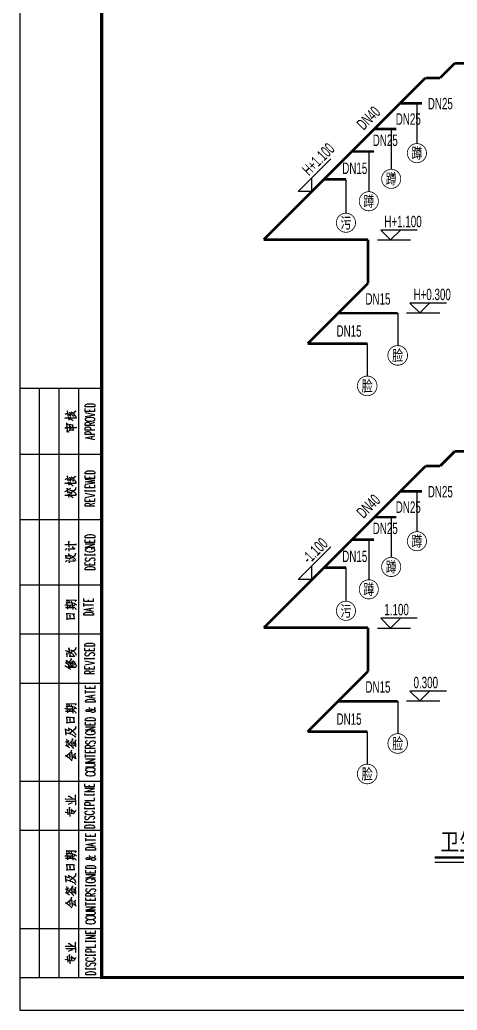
# Model space of a CAD drawing. Extents: x 6128144 to 12201635, y -1670122 to -706096.
# Drawn here: x 6236961 to 6243646, y -753340 to -738203 of the extents above; entities that cross this region are included whole.
import ezdxf
from ezdxf.enums import TextEntityAlignment as Align

# ---------------------------------------------------------------- set-up
doc = ezdxf.new("R2010")
doc.units = 0
doc.header["$LTSCALE"] = 1000
doc.header["$MEASUREMENT"] = 0
doc.layers.get('0').update_dxf_attribs({"linetype": 'CONTINUOUS'})
for name, color, linetype in [('DIM_ELEV', 3, 'CONTINUOUS'), ('DIM_SYMB', 3, 'CONTINUOUS'), ('PIPE-给水', 3, 'CONTINUOUS'), ('PUB_TEXT', 7, 'CONTINUOUS'), ('PUB_TITLE', 4, 'CONTINUOUS'), ('TEXT_污水', 7, 'CONTINUOUS'), ('TWT_DIM', 3, 'CONTINUOUS'), ('TWT_ELEV', 3, 'CONTINUOUS'), ('TWT_IDEN', 3, 'CONTINUOUS')]:
    doc.layers.add(name, color=color, linetype=linetype)
doc.layers.add('综合楼冷水', color=151, linetype='CONTINUOUS', lineweight=80)
doc.styles.add('-宋体', font='', dxfattribs={"width": 0.8})
doc.styles.add('_TWT_PIPEDN', font='yb.shx', dxfattribs={"width": 0.8, "height": 3, "bigfont": 'HZTXT.shx'})
doc.styles.add('_TWT_SANITARY', font='', dxfattribs={"width": 0.8, "height": 3.5})
doc.styles.add('TG_LINETYPE', font='SIMPLEX', dxfattribs={"width": 0.8, "height": 3, "bigfont": 'HZTXT'})
doc.styles.get('-宋体').set_extended_font_data('SimSun')
doc.styles.get('_TWT_SANITARY').set_extended_font_data('SimSun')
doc.linetypes.add('TG_J', pattern='A,2,-0.3,["J",TG_LINETYPE,S=0.1,R=0,X=-0.23,Y=-0.15],0', length=2.3)
doc.linetypes.add('TG_W', pattern='A,2,-0.3,["W",TG_LINETYPE,S=0.1,R=0,X=-0.28,Y=-0.15],0', length=2.3)

# ---------------------------------------------------------------- blocks, each defined once
blk = doc.blocks.new('A$C04D97144')
for p, q in [((6, 0), (6, 180)), ((12, 0), (12, 180)), ((18, 0), (18, 180)), ((0, 160), (25, 160)), ((0, 140), (25, 140)), ((0, 120), (25, 120)), ((0, 105), (25, 105)), ((0, 90), (25, 90)), ((0, 60), (25, 60)), ((0, 45), (25, 45)), ((0, 15), (25, 15))]:
    blk.add_line(p, q)
blk.add_lwpolyline([(0, 180), (0, 0), (25, 0), (25, 180)], close=True)
for points in [[(14.77, 171.68), (14.55, 173.26), (14.52, 173.14), (14.6, 172.92)], [(15.05, 172.71), (15.19, 172.68), (15.62, 172.35), (15.65, 172.32), (15.93, 172.07), (16.21, 171.79), (16.46, 171.47)], [(15.62, 172.92), (15.82, 172.82), (16.28, 172.49), (16.56, 172.15), (16.86, 171.79), (17.09, 171.47), (17.27, 171.22)], [(16.39, 172.38), (16.86, 172.95), (17.09, 173.06), (16.81, 172.89)], [(22.97, 174.41), (20.03, 174.41), (20.03, 174.9), (20.17, 175.1), (20.47, 175.24), (20.72, 175.32), (21.18, 175.38), (21.87, 175.38), (22.28, 175.32), (22.58, 175.24), (22.83, 175.1), (22.97, 174.9), (22.97, 174.41), (22.97, 174.41)], [(22.97, 173), (20.03, 173), (20.03, 173.91)], [(20.03, 171.46), (22.97, 172.02), (20.03, 172.59)], [(21.43, 173), (21.43, 173.56)], [(22.97, 173), (22.97, 173.91)], [(13.81, 170.94), (13.95, 171.05), (13.92, 171.02), (17.27, 171.02), (17, 170.98), (16.72, 171.02)], [(13.86, 172.15), (14.14, 172.35), (14.27, 172.38), (14.34, 172.35)], [(14.74, 172.24), (14.91, 172.21), (15.58, 171.72), (15.62, 171.68), (15.41, 172.54)], [(14.8, 171.44), (14.97, 170.34)], [(14.99, 171.05), (15.44, 170.8), (15.79, 170.59), (16.04, 170.42), (16.29, 170.2)], [(15.19, 171.05), (15.54, 171.41)], [(20.03, 170.48), (20.17, 170.34), (20.47, 170.2), (20.72, 170.14), (21.18, 170.06), (21.87, 170.06), (22.28, 170.14), (22.58, 170.2), (22.83, 170.34), (22.97, 170.48), (22.97, 170.77), (22.83, 170.91), (22.58, 171.05), (22.28, 171.11), (21.87, 171.19), (21.18, 171.19), (20.72, 171.11), (20.47, 171.05), (20.17, 170.91), (20.03, 170.77), (20.03, 170.48), (20.03, 170.48)], [(22.97, 168.74), (20.03, 168.74), (20.03, 169.37), (20.17, 169.57), (20.33, 169.65), (20.58, 169.71), (20.88, 169.71), (21.18, 169.65), (21.27, 169.57), (21.43, 169.37), (21.43, 168.74)], [(21.43, 169.23), (22.97, 169.71)], [(13.78, 167.95), (14.06, 168.13), (14.27, 168.19)], [(14.27, 166.93), (14.52, 166.93), (14.71, 166.88), (14.91, 166.82), (15.05, 166.76)], [(14.56, 166.93), (14.41, 169.49), (14.31, 169.43), (14.77, 169.08)], [(14.66, 168.06), (14.71, 168.13), (17.28, 168.09), (17.03, 168.05), (16.72, 168.09)], [(16.18, 168.75), (16.32, 168.86), (14.97, 169.04), (15.08, 169.08), (15.27, 167.31)], [(15.02, 167.18), (15.27, 167.25), (16.53, 167.36), (16.29, 167.32), (16.18, 168.75), (16.15, 168.58), (16.21, 168.27)], [(15.73, 167.59), (15.62, 168.61)], [(22.97, 167.34), (20.03, 167.34), (20.03, 167.97), (20.17, 168.17), (20.33, 168.24), (20.58, 168.31), (21.02, 168.31), (21.27, 168.24), (21.43, 168.17), (21.57, 167.97), (21.57, 167.34)], [(22.97, 165.93), (20.03, 165.93), (20.03, 166.57), (20.17, 166.77), (20.33, 166.84), (20.58, 166.92), (21.02, 166.92), (21.27, 166.84), (21.43, 166.77), (21.57, 166.57), (21.57, 165.93)], [(22.97, 164.39), (20.03, 164.95), (22.97, 165.52)], [(21.98, 164.61), (21.98, 165.3)], [(22.97, 153.91), (20.03, 153.91), (20.03, 154.4), (20.17, 154.6), (20.47, 154.74), (20.72, 154.82), (21.18, 154.88), (21.87, 154.88), (22.28, 154.82), (22.58, 154.74), (22.83, 154.6), (22.97, 154.4), (22.97, 153.91), (22.97, 153.91)], [(13.86, 152.26), (14.14, 152.46), (14.27, 152.49), (14.34, 152.46)], [(14.77, 151.79), (14.55, 153.37), (14.52, 153.26), (14.6, 153.03)], [(14.74, 152.35), (14.91, 152.32), (15.58, 151.84), (15.62, 151.79), (15.41, 152.67)], [(14.8, 151.55), (14.97, 150.45)], [(15.05, 152.82), (15.19, 152.81), (15.62, 152.46), (15.65, 152.43), (15.93, 152.18), (16.21, 151.9), (16.46, 151.58)], [(15.19, 151.16), (15.54, 151.52)], [(15.62, 153.03), (15.82, 152.95), (16.28, 152.6), (16.56, 152.26), (16.86, 151.9), (17.09, 151.58), (17.27, 151.33)], [(16.39, 152.49), (16.86, 153.06), (17.09, 153.17), (16.81, 153)], [(22.97, 152.51), (20.03, 152.51), (20.03, 153.42)], [(20.03, 150.83), (22.97, 151.18), (20.03, 151.52), (22.97, 151.88), (20.03, 152.23)], [(21.43, 152.51), (21.43, 153.06)], [(22.97, 152.51), (22.97, 153.42)], [(13.81, 151.05), (13.95, 151.16), (13.92, 151.13), (17.27, 151.13), (17, 151.1), (16.72, 151.13)], [(13.81, 148.52), (14.06, 148.69), (14.23, 148.76), (14.41, 148.76)], [(14.71, 148.1), (14.52, 149.54), (14.49, 149.43), (14.55, 149.29)], [(14.91, 149.01), (15.22, 149.35), (15.36, 149.43), (15.54, 149.54)], [(14.91, 148.47), (15.13, 148.44), (15.54, 148.16), (15.82, 147.95), (15.93, 147.84)], [(14.99, 151.16), (15.44, 150.91), (15.79, 150.7), (16.04, 150.53), (16.29, 150.31)], [(15.33, 148.98), (15.57, 149.01), (15.96, 148.83), (16.28, 148.66), (16.53, 148.47), (16.72, 148.3), (16.92, 148.13), (17.09, 147.92), (17.27, 147.67)], [(15.73, 148.21), (15.79, 148.3), (17.09, 149.29), (17.12, 149.82), (17.03, 149.32), (16.92, 149.18)], [(22.97, 149.7), (20.03, 149.7), (20.03, 150.61)], [(20.03, 148.52), (20.03, 148.98), (20.03, 148.71), (22.89, 148.71), (22.89, 148.52), (22.89, 148.98)], [(21.43, 149.7), (21.43, 150.26)], [(22.97, 149.7), (22.97, 150.61)], [(13.81, 147.36), (13.98, 147.5), (13.92, 147.45), (17.27, 147.45), (17.06, 147.39), (16.78, 147.45)], [(14.74, 147.84), (14.94, 146.76)], [(14.94, 147.45), (15.33, 147.28), (15.68, 147.08), (15.99, 146.89), (16.28, 146.65)], [(15.08, 147.47), (15.44, 147.88)], [(20.03, 146.76), (22.97, 147.33), (20.03, 147.89)], [(22.97, 145.5), (20.03, 145.5), (20.03, 146.42)], [(21.43, 145.5), (21.43, 146.07)], [(22.97, 145.5), (22.97, 146.42)], [(22.97, 144.03), (20.03, 144.03), (20.03, 144.67), (20.17, 144.88), (20.33, 144.94), (20.58, 145.02), (20.88, 145.02), (21.18, 144.94), (21.27, 144.88), (21.43, 144.67), (21.43, 144.03)], [(21.43, 144.53), (22.97, 145.02)], [(15.13, 131.49), (14.99, 133.33), (14.97, 133.22), (15.02, 132.98)], [(22.97, 134.41), (20.03, 134.41), (20.03, 134.9), (20.17, 135.1), (20.47, 135.25), (20.72, 135.31), (21.18, 135.39), (21.87, 135.39), (22.28, 135.31), (22.58, 135.25), (22.83, 135.1), (22.97, 134.9), (22.97, 134.41), (22.97, 134.41)], [(22.97, 133), (20.03, 133), (20.03, 133.91)], [(21.43, 133), (21.43, 133.56)], [(22.97, 133), (22.97, 133.91)], [(13.78, 132.37), (13.98, 132.39), (17.28, 132.39), (17.06, 132.37), (16.78, 132.39)], [(13.86, 130.75), (14.14, 130.97), (14.28, 131.08), (14.45, 131.15)], [(15.13, 130.33), (15.02, 131.11), (14.97, 131.07), (16.72, 131), (16.84, 130.89), (16.04, 131.66)], [(22.97, 131.46), (20.03, 131.46), (22.97, 132.45), (20.03, 132.45)], [(20.72, 131.19), (20.47, 131.11), (20.17, 130.97), (20.03, 130.83), (20.03, 130.55), (20.17, 130.42), (20.47, 130.28), (20.72, 130.2), (21.18, 130.14), (21.87, 130.14), (22.28, 130.2), (22.58, 130.28), (22.83, 130.42), (22.97, 130.55), (22.97, 130.83), (22.83, 130.97), (22.58, 131.11), (22.28, 131.19), (21.87, 131.19), (21.87, 130.83)], [(13.92, 128.22), (14.17, 128.26), (14.45, 128.26), (14.71, 128.19), (14.97, 128.11), (15.13, 128), (15.27, 127.89), (15.41, 127.75)], [(13.98, 127.12), (14.38, 127.45), (14.55, 127.52)], [(14.14, 128.29), (14.09, 129.06), (14, 128.99), (14.23, 128.9), (14.42, 128.9), (14.6, 128.9), (14.8, 128.9), (14.88, 128.93), (14.97, 128.99), (14.99, 129.1), (15.02, 129.24), (15.02, 129.45), (14.99, 129.56), (14.94, 129.64)], [(15.16, 126.7), (15.05, 127.45), (14.94, 127.34), (15.16, 127.31), (16.67, 127.3), (16.78, 127.16), (16.18, 127.75)], [(15.51, 128.11), (15.36, 129.21), (15.27, 129.13), (15.51, 129.02), (15.79, 128.88), (16.01, 128.74), (16.21, 128.6), (16.46, 128.37), (16.7, 128.11), (16.89, 127.86), (17.03, 127.66), (17.12, 127.49)], [(15.76, 128.08), (15.76, 128.15), (17, 129.2), (17.03, 129.73), (16.95, 129.2), (16.84, 129.06)], [(20.03, 129.02), (20.03, 129.48), (20.03, 129.21), (22.89, 129.21), (22.89, 129.02), (22.89, 129.48)], [(20.47, 128.24), (20.17, 128.1), (20.03, 127.89), (20.03, 127.61), (20.17, 127.41), (20.47, 127.27), (20.72, 127.27), (21.02, 127.33), (21.18, 127.41), (21.27, 127.55), (21.57, 127.97), (21.73, 128.1), (21.87, 128.18), (22.12, 128.24), (22.58, 128.24), (22.83, 128.1), (22.97, 127.89), (22.97, 127.61), (22.83, 127.41), (22.58, 127.27)], [(22.97, 126.01), (20.03, 126.01), (20.03, 126.92)], [(22.97, 124.61), (20.03, 124.61), (20.03, 125.1), (20.17, 125.3), (20.47, 125.44), (20.72, 125.52), (21.18, 125.58), (21.87, 125.58), (22.28, 125.52), (22.58, 125.44), (22.83, 125.3), (22.97, 125.1), (22.97, 124.61), (22.97, 124.61)], [(21.43, 126.01), (21.43, 126.56)], [(22.97, 126.01), (22.97, 126.92)], [(14.49, 114.6), (14.34, 115.45), (14.27, 115.36), (15.13, 115.36), (15.19, 115.36), (16.46, 115.39), (16.95, 115.36), (17.23, 115.33), (17.31, 115.31), (16.95, 114.89), (17.2, 115.28)], [(15.19, 114.62), (15.11, 115.11)], [(15.93, 114.57), (15.93, 114.62), (15.85, 115.07)], [(22.54, 114.92), (19.59, 114.92), (19.59, 115.83)], [(21, 114.92), (21, 115.48)], [(22.54, 114.92), (22.54, 115.83)], [(13.75, 113.87), (13.92, 113.91), (16.13, 113.83)], [(13.92, 113.06), (14.09, 113.13), (16.21, 113.13)], [(14.14, 114.51), (14.45, 114.6), (15.08, 114.6), (15.76, 114.57), (16.18, 114.51), (16.64, 114.37), (16.92, 114.2), (17.34, 113.88)], [(14.69, 112.61), (14.52, 114.29)], [(15.16, 113.16), (15.08, 113.66)], [(15.65, 113.17), (15.57, 113.63)], [(16.29, 112.53), (16.07, 114.29), (16.04, 114.2), (16.13, 114.09)], [(16.39, 113.63), (16.72, 113.94), (16.86, 113.94), (16.61, 113.83)], [(16.46, 113.17), (16.61, 113.16), (16.89, 112.92), (17.09, 112.72), (17.23, 112.53)], [(19.59, 113.44), (19.59, 114.43)], [(19.59, 113.94), (22.54, 113.94)], [(22.54, 111.9), (19.59, 112.47), (22.54, 113.03)], [(21.55, 112.12), (21.55, 112.81)], [(14.17, 109.58), (14.45, 109.64), (15.08, 109.67), (15.73, 109.69), (15.82, 109.69), (16.28, 109.69), (16.86, 109.69), (16.67, 109.69), (16.5, 110.8), (16.7, 111.02), (16.43, 111.08), (16.1, 111.08), (15.44, 111.12), (14.77, 111.13), (14.2, 111.13), (14.28, 111.16), (14.49, 109.67)], [(15.51, 109.69), (15.33, 110.8), (15.3, 110.69), (15.41, 110.42)], [(22.54, 110.72), (19.59, 110.72), (19.59, 111.21), (19.75, 111.41), (20.05, 111.56), (20.3, 111.63), (20.75, 111.7), (21.44, 111.7), (21.85, 111.63), (22.15, 111.56), (22.4, 111.41), (22.54, 111.21), (22.54, 110.72), (22.54, 110.72)], [(13.84, 99.93), (14.17, 99.88), (14.63, 99.71), (15.11, 99.49), (15.41, 99.32), (15.65, 99.21), (15.85, 99.08)], [(15.16, 99.49), (14.99, 100.76), (14.97, 100.62), (15.02, 100.39)], [(15.11, 100.2), (15.27, 100.2), (15.73, 100.07), (15.99, 99.96), (16.21, 99.85), (16.42, 99.71), (16.61, 99.54), (16.81, 99.35), (16.95, 99.11), (17.09, 98.89), (17.14, 98.72), (17.2, 98.55)], [(15.54, 99.35), (15.57, 99.43), (17.09, 100.31), (17.12, 100.84), (17.03, 100.34), (16.86, 100.2)], [(22.86, 101.27), (19.92, 101.27), (19.92, 101.75), (20.06, 101.97), (20.36, 102.11), (20.61, 102.18), (21.07, 102.24), (21.76, 102.24), (22.17, 102.18), (22.47, 102.11), (22.72, 101.97), (22.86, 101.75), (22.86, 101.27), (22.86, 101.27)], [(22.86, 99.87), (19.92, 99.87), (19.92, 100.78)], [(21.32, 99.87), (21.32, 100.43)], [(22.86, 99.87), (22.86, 100.78)], [(14.38, 96.02), (14.41, 96.14), (14.28, 96.99), (14.23, 96.93), (14.63, 96.65), (14.97, 96.4), (15.19, 96.16), (15.4, 95.91), (15.58, 95.66), (15.71, 95.49)], [(14.49, 98.06), (14.34, 99.21), (14.27, 99.08), (15.25, 98.94), (15.25, 99.08), (15.36, 98.23), (15.11, 98.19), (15.41, 98.23), (16.7, 98.2)], [(14.66, 95.91), (14.69, 96.02), (15.71, 97.13), (15.68, 97.5), (15.68, 97.13), (15.57, 96.99)], [(16.81, 98.12), (16.04, 99)], [(16.1, 96.88), (16.29, 96.79), (16.57, 96.47), (16.81, 96.19), (16.95, 95.91), (17.12, 95.63), (17.23, 95.38), (17.28, 95.17)], [(20.36, 99.3), (20.06, 99.16), (19.92, 98.96), (19.92, 98.67), (20.06, 98.47), (20.36, 98.33), (20.61, 98.33), (20.91, 98.39), (21.07, 98.47), (21.16, 98.61), (21.46, 99.02), (21.62, 99.16), (21.76, 99.24), (22.01, 99.3), (22.47, 99.3), (22.72, 99.16), (22.86, 98.96), (22.86, 98.67), (22.72, 98.47), (22.47, 98.33)], [(19.92, 97.28), (19.92, 97.75), (19.92, 97.48), (22.78, 97.48), (22.78, 97.28), (22.78, 97.75)], [(13.78, 95.27), (13.95, 95.23), (14.41, 94.98), (14.45, 94.98), (14.8, 94.75), (15.08, 94.56), (15.3, 94.35), (15.51, 94.18)], [(13.84, 96.29), (14.27, 96.08), (14.6, 95.91), (14.85, 95.72), (14.91, 95.69), (15.11, 95.55)], [(14.74, 94.86), (17.23, 94.86), (17, 94.81), (16.57, 94.86)], [(14.83, 95.3), (16.46, 95.3), (16.28, 95.27), (16.13, 95.3)], [(15.41, 96.4), (15.51, 96.36), (15.54, 96.33), (15.76, 96.05), (15.96, 95.83), (16.1, 95.63)], [(15.76, 96.62), (15.87, 96.57), (15.93, 96.54), (16.21, 96.22), (16.24, 96.16), (16.39, 96), (16.53, 95.77), (16.67, 95.55)], [(19.92, 95.53), (22.86, 96.08), (19.92, 96.65)], [(22.86, 94.26), (19.92, 94.26), (19.92, 95.17)], [(21.32, 94.26), (21.32, 94.83)], [(22.86, 94.26), (22.86, 95.17)], [(22.86, 92.8), (19.92, 92.8), (19.92, 93.43), (20.06, 93.63), (20.22, 93.71), (20.47, 93.77), (20.77, 93.77), (21.07, 93.71), (21.16, 93.63), (21.32, 93.43), (21.32, 92.8)], [(21.32, 93.29), (22.86, 93.77)], [(23.05, 88.31), (20.09, 88.31), (20.09, 89.22)], [(20.09, 86.83), (20.09, 87.82)], [(21.49, 88.31), (21.49, 88.87)], [(23.05, 88.31), (23.05, 89.22)], [(20.09, 87.33), (23.05, 87.33)], [(23.05, 85.29), (20.09, 85.86), (23.05, 86.42)], [(23.05, 84.11), (20.09, 84.11), (20.09, 84.6), (20.25, 84.8), (20.55, 84.94), (20.8, 85.02), (21.26, 85.09), (21.95, 85.09), (22.34, 85.02), (22.65, 84.94), (22.89, 84.8), (23.05, 84.6), (23.05, 84.11), (23.05, 84.11)], [(22.04, 85.51), (22.04, 86.2)], [(13.75, 82.18), (13.92, 82.23), (16.13, 82.15)], [(14.14, 82.82), (14.45, 82.9), (15.08, 82.9), (15.76, 82.89), (16.18, 82.82), (16.64, 82.68), (16.92, 82.51), (17.34, 82.19)], [(14.49, 82.9), (14.34, 83.77), (14.27, 83.67), (15.13, 83.67), (15.19, 83.67), (16.46, 83.7), (16.95, 83.67), (17.23, 83.64), (17.31, 83.62), (16.95, 83.2), (17.2, 83.59)], [(14.69, 80.92), (14.52, 82.6)], [(15.16, 81.46), (15.08, 81.97)], [(15.19, 82.93), (15.11, 83.42)], [(15.65, 81.49), (15.57, 81.94)], [(15.93, 82.89), (15.93, 82.93), (15.85, 83.39)], [(16.29, 80.84), (16.07, 82.6), (16.04, 82.51), (16.13, 82.4)], [(16.39, 81.94), (16.72, 82.26), (16.86, 82.26), (16.61, 82.15)], [(21.35, 82.43), (21.26, 82.43), (21.1, 82.35), (21.1, 82.29), (21.26, 82.21), (21.49, 82.15), (22.2, 82.01), (22.65, 81.87), (22.89, 81.72), (23.05, 81.58), (23.05, 81.3), (22.89, 81.17), (22.75, 81.1), (22.5, 81.03), (22.2, 81.03), (21.95, 81.1), (21.79, 81.17), (21.26, 81.66), (21.1, 81.72), (20.8, 81.8), (20.55, 81.8), (20.25, 81.72), (20.09, 81.58), (20.25, 81.44), (20.55, 81.38), (20.8, 81.38), (21.26, 81.44), (21.65, 81.58), (22.65, 81.94), (22.89, 82.08), (23.05, 82.21), (23.05, 82.35), (22.89, 82.43), (22.75, 82.43)], [(13.92, 81.38), (14.09, 81.44), (16.21, 81.44)], [(14.17, 77.89), (14.45, 77.95), (15.08, 77.98), (15.73, 78), (15.82, 78), (16.28, 78), (16.86, 78), (16.67, 78), (16.5, 79.12), (16.7, 79.34), (16.43, 79.4), (16.1, 79.4), (15.44, 79.43), (14.77, 79.45), (14.2, 79.45), (14.28, 79.48), (14.49, 77.98)], [(15.51, 78), (15.33, 79.12), (15.3, 79.01), (15.41, 78.74)], [(16.46, 81.49), (16.61, 81.46), (16.89, 81.24), (17.09, 81.03), (17.23, 80.84)], [(23.05, 78.5), (20.09, 78.5), (20.09, 78.99), (20.25, 79.21), (20.55, 79.35), (20.8, 79.41), (21.26, 79.49), (21.95, 79.49), (22.34, 79.41), (22.65, 79.35), (22.89, 79.21), (23.05, 78.99), (23.05, 78.5), (23.05, 78.5)], [(14.14, 74.09), (14, 76.02), (13.89, 75.88), (14.06, 75.82), (14.6, 75.63), (15.13, 75.42), (15.08, 75.38), (15.08, 75.42), (14.97, 76.24), (14.88, 76.16), (15.19, 76.02), (15.47, 75.88), (15.68, 75.77), (15.85, 75.63), (16.13, 75.42), (16.35, 75.24), (16.57, 75), (16.72, 74.8), (16.89, 74.54), (17.06, 74.26), (17.2, 74.04)], [(15.22, 74.69), (17.12, 76.16), (17.12, 76.76), (17.06, 76.23), (17.03, 76.16), (16.81, 75.94)], [(23.05, 77.11), (20.09, 77.11), (20.09, 78.02)], [(23.05, 75.57), (20.09, 75.57), (23.05, 76.56), (20.09, 76.56)], [(21.49, 77.11), (21.49, 77.67)], [(23.05, 77.11), (23.05, 78.02)], [(14.23, 74.8), (14.38, 74.8), (14.91, 74.69), (15.22, 74.61), (15.54, 74.5), (15.87, 74.36), (16.15, 74.18), (16.5, 73.98), (16.75, 73.79), (16.98, 73.55), (17.09, 73.44)], [(14.56, 71.83), (14.42, 72.85)], [(15.05, 71.43), (16.13, 72.56), (16.13, 73.02), (16.1, 72.56), (15.9, 72.33)], [(20.8, 75.28), (20.55, 75.22), (20.25, 75.08), (20.09, 74.94), (20.09, 74.65), (20.25, 74.51), (20.55, 74.37), (20.8, 74.31), (21.26, 74.23), (21.95, 74.23), (22.34, 74.31), (22.65, 74.37), (22.89, 74.51), (23.05, 74.65), (23.05, 74.94), (22.89, 75.08), (22.65, 75.22), (22.34, 75.28), (21.95, 75.28), (21.95, 74.94)], [(20.11, 73.11), (20.11, 73.59), (20.11, 73.32), (22.95, 73.32), (22.95, 73.11), (22.95, 73.59)], [(13.92, 72), (14.06, 72.03), (14.85, 71.69)], [(13.92, 70.95), (14.12, 70.92), (14.55, 70.7), (14.88, 70.49), (15.16, 70.27)], [(14.49, 70.73), (14.41, 71.54)], [(14.52, 70.92), (14.94, 71.12)], [(14.6, 72.14), (15.05, 72.39)], [(14.85, 71.48), (14.99, 71.47), (15.51, 71.01), (15.57, 70.98), (15.82, 70.74), (16.13, 70.35), (16.28, 70.16), (16.42, 69.96)], [(15.76, 71.86), (15.87, 70.95)], [(16.04, 71.37), (16.46, 71.48), (16.7, 71.43), (16.39, 71.43)], [(16.07, 72.08), (16.28, 72.08), (17.06, 71.75)], [(16.28, 70.84), (16.64, 70.98), (16.81, 70.98), (16.57, 70.95)], [(17.14, 70.46), (17, 72.63), (17, 72.49), (17.03, 72.17)], [(20.55, 72.35), (20.25, 72.2), (20.09, 72), (20.09, 71.72), (20.25, 71.51), (20.55, 71.37), (20.8, 71.37), (21.1, 71.43), (21.26, 71.51), (21.35, 71.65), (21.65, 72.06), (21.79, 72.2), (21.95, 72.28), (22.2, 72.35), (22.65, 72.35), (22.89, 72.2), (23.05, 72), (23.05, 71.72), (22.89, 71.51), (22.65, 71.37)], [(23.05, 70.04), (20.09, 70.04), (20.09, 70.66), (20.25, 70.88), (20.39, 70.95), (20.64, 71.03), (20.94, 71.03), (21.26, 70.95), (21.35, 70.88), (21.49, 70.66), (21.49, 70.04)], [(21.49, 70.52), (23.05, 71.03)], [(13.89, 67.85), (14.03, 67.84), (14.49, 67.57), (14.97, 67.24), (15.27, 66.96), (15.62, 66.61), (15.93, 66.27)], [(14.23, 67.74), (15.76, 69.05), (15.76, 69.08), (15.79, 69.5), (15.71, 69.05), (15.57, 68.87)], [(15.4, 67.27), (15.4, 67.29), (15.4, 67.35), (15.27, 68.26), (15.27, 68.13), (15.33, 67.99)], [(16.04, 66.69), (16.07, 66.82), (15.9, 68.76), (15.87, 68.65), (15.9, 68.54)], [(16.13, 67.63), (16.24, 67.6), (16.78, 67.18), (17.09, 66.93), (17.12, 66.83), (16.86, 68.4), (16.39, 67.99)], [(16.86, 68.4), (17, 68.51), (17.17, 68.59)], [(23.05, 68.7), (20.09, 68.7), (20.09, 69.61)], [(20.09, 67.24), (20.09, 68.21)], [(20.09, 67.73), (23.05, 67.73)], [(23.05, 65.76), (20.09, 65.76), (23.05, 66.75), (20.09, 66.75)], [(21.49, 68.7), (21.49, 69.27)], [(23.05, 68.7), (23.05, 69.61)], [(20.09, 64.44), (22.2, 64.44), (22.65, 64.51), (22.89, 64.65), (23.05, 64.85), (23.05, 64.99), (22.89, 65.21), (22.65, 65.35), (22.2, 65.42), (20.09, 65.42)], [(20.09, 63.39), (20.25, 63.25), (20.55, 63.11), (20.8, 63.05), (21.26, 62.97), (21.95, 62.97), (22.34, 63.05), (22.65, 63.11), (22.89, 63.25), (23.05, 63.39), (23.05, 63.67), (22.89, 63.81), (22.65, 63.94), (22.34, 64.02), (21.95, 64.08), (21.26, 64.08), (20.8, 64.02), (20.55, 63.94), (20.25, 63.81), (20.09, 63.67), (20.09, 63.39), (20.09, 63.39)], [(20.8, 62.68), (20.55, 62.62), (20.25, 62.48), (20.09, 62.34), (20.09, 62.06), (20.25, 61.91), (20.55, 61.77), (20.8, 61.71), (21.26, 61.63), (21.95, 61.63), (22.34, 61.71), (22.65, 61.77), (22.89, 61.91), (23.05, 62.06), (23.05, 62.34), (22.89, 62.48), (22.65, 62.62), (22.34, 62.68)], [(22.81, 58.27), (19.86, 58.27), (19.86, 59.18)], [(22.81, 56.73), (19.86, 56.73), (22.81, 57.72), (19.86, 57.72)], [(21.26, 58.27), (21.26, 58.83)], [(22.81, 58.27), (22.81, 59.18)], [(13.86, 54.53), (14.09, 54.59), (17.03, 54.53)], [(14.8, 55.44), (15.16, 55.38), (15.71, 55.02), (16.28, 54.56)], [(17.12, 52.63), (16.98, 55.83), (16.95, 55.69), (17, 55.38)], [(19.86, 54.07), (22.81, 54.07), (22.81, 54.91)], [(19.87, 55.68), (19.87, 56.15), (19.87, 55.88), (22.72, 55.88), (22.72, 55.68), (22.72, 56.15)], [(14.06, 53.82), (14.31, 53.87), (17.06, 53.87)], [(14.74, 49.71), (14.55, 51.5), (14.55, 51.39), (14.6, 51.18)], [(14.91, 53.02), (15.85, 53.43), (16.15, 53.48)], [(15.36, 49.2), (15.19, 52.03), (15.16, 51.89), (15.19, 51.72)], [(22.81, 52.6), (19.86, 52.6), (19.86, 53.23), (20.01, 53.45), (20.16, 53.51), (20.41, 53.59), (20.86, 53.59), (21.11, 53.51), (21.26, 53.45), (21.41, 53.23), (21.41, 52.6)], [(19.87, 51.48), (19.87, 51.95), (19.87, 51.69), (22.72, 51.69), (22.72, 51.48), (22.72, 51.95)], [(13.84, 50.54), (14.06, 50.56), (15.11, 50.34), (16.04, 50.08), (15.99, 50.02), (15.79, 51.39), (15.71, 51.36), (16.84, 50.68)], [(16.46, 50.05), (16.7, 50.4), (16.84, 50.62), (16.98, 50.87), (17.09, 51.01), (17.23, 51.11)], [(20.56, 50.85), (20.31, 50.78), (20.01, 50.65), (19.86, 50.51), (19.86, 50.23), (20.01, 50.08), (20.31, 49.94), (20.56, 49.88), (21.02, 49.8), (21.71, 49.8), (22.1, 49.88), (22.42, 49.94), (22.65, 50.08), (22.81, 50.23), (22.81, 50.51), (22.65, 50.65), (22.42, 50.78), (22.1, 50.85)], [(20.31, 49.31), (20.01, 49.17), (19.86, 48.97), (19.86, 48.69), (20.01, 48.47), (20.31, 48.34), (20.56, 48.34), (20.86, 48.4), (21.02, 48.47), (21.11, 48.61), (21.41, 49.03), (21.55, 49.17), (21.71, 49.24), (21.96, 49.31), (22.42, 49.31), (22.65, 49.17), (22.81, 48.97), (22.81, 48.69), (22.65, 48.47), (22.42, 48.34)], [(22.81, 45.67), (19.86, 45.67), (19.86, 46.16), (20.01, 46.38), (20.31, 46.52), (20.56, 46.58), (21.02, 46.66), (21.71, 46.66), (22.1, 46.58), (22.42, 46.52), (22.65, 46.38), (22.81, 46.16), (22.81, 45.67), (22.81, 45.67)], [(19.87, 47.29), (19.87, 47.74), (19.87, 47.48), (22.72, 47.48), (22.72, 47.29), (22.72, 47.74)], [(23.13, 43.08), (20.19, 43.08), (20.19, 43.99)], [(20.19, 41.62), (20.19, 42.59)], [(21.59, 43.08), (21.59, 43.64)], [(23.13, 43.08), (23.13, 43.99)], [(20.19, 42.1), (23.13, 42.1)], [(23.13, 40.08), (20.19, 40.63), (23.13, 41.19)], [(23.13, 38.88), (20.19, 38.88), (20.19, 39.37), (20.33, 39.58), (20.63, 39.72), (20.88, 39.79), (21.33, 39.86), (22.03, 39.86), (22.43, 39.79), (22.73, 39.72), (22.98, 39.58), (23.13, 39.37), (23.13, 38.88), (23.13, 38.88)], [(22.14, 40.28), (22.14, 40.97)], [(13.75, 37.17), (13.92, 37.23), (16.13, 37.14)], [(13.92, 36.39), (14.09, 36.43), (16.21, 36.43)], [(14.14, 37.83), (14.45, 37.91), (15.08, 37.91), (15.76, 37.88), (16.18, 37.83), (16.64, 37.69), (16.92, 37.52), (17.34, 37.2)], [(14.49, 37.91), (14.34, 38.76), (14.27, 38.68), (15.13, 38.68), (15.19, 38.68), (16.46, 38.71), (16.95, 38.68), (17.23, 38.65), (17.31, 38.62), (16.95, 38.19), (17.2, 38.59)], [(14.69, 35.93), (14.52, 37.6)], [(15.16, 36.46), (15.08, 36.98)], [(15.19, 37.94), (15.11, 38.43)], [(15.65, 36.5), (15.57, 36.95)], [(15.93, 37.88), (15.93, 37.94), (15.85, 38.4)], [(16.29, 35.84), (16.07, 37.6), (16.04, 37.52), (16.13, 37.41)], [(16.39, 36.95), (16.72, 37.27), (16.86, 37.27), (16.61, 37.14)], [(16.46, 36.5), (16.61, 36.46), (16.89, 36.24), (17.09, 36.04), (17.23, 35.84)], [(21.43, 37.2), (21.33, 37.2), (21.18, 37.12), (21.18, 37.06), (21.33, 36.98), (21.59, 36.92), (22.28, 36.78), (22.73, 36.64), (22.98, 36.5), (23.13, 36.35), (23.13, 36.09), (22.98, 35.95), (22.83, 35.87), (22.58, 35.8), (22.28, 35.8), (22.03, 35.87), (21.88, 35.95), (21.33, 36.43), (21.18, 36.5), (20.88, 36.57), (20.63, 36.57), (20.33, 36.5), (20.19, 36.35), (20.33, 36.21), (20.63, 36.15), (20.88, 36.15), (21.33, 36.21), (21.73, 36.35), (22.73, 36.72), (22.98, 36.86), (23.13, 36.98), (23.13, 37.12), (22.98, 37.2), (22.83, 37.2)], [(14.17, 32.9), (14.45, 32.95), (15.08, 32.98), (15.73, 33.01), (15.82, 33.01), (16.28, 33.01), (16.86, 33.01), (16.67, 33.01), (16.5, 34.11), (16.7, 34.34), (16.43, 34.39), (16.1, 34.39), (15.44, 34.42), (14.77, 34.45), (14.2, 34.45), (14.28, 34.49), (14.49, 32.98)], [(15.51, 33.01), (15.33, 34.11), (15.3, 34), (15.41, 33.75)], [(23.13, 33.28), (20.19, 33.28), (20.19, 33.78), (20.33, 33.98), (20.63, 34.12), (20.88, 34.19), (21.33, 34.27), (22.03, 34.27), (22.43, 34.19), (22.73, 34.12), (22.98, 33.98), (23.13, 33.78), (23.13, 33.28), (23.13, 33.28)], [(14.14, 29.1), (14, 31.03), (13.89, 30.89), (14.06, 30.82), (14.6, 30.62), (15.13, 30.43), (15.08, 30.37), (15.08, 30.43), (14.97, 31.25), (14.88, 31.17), (15.19, 31.03), (15.47, 30.89), (15.68, 30.76), (15.85, 30.62), (16.13, 30.43), (16.35, 30.23), (16.57, 30.01), (16.72, 29.8), (16.89, 29.55), (17.06, 29.27), (17.2, 29.03)], [(15.22, 29.69), (17.12, 31.17), (17.12, 31.77), (17.06, 31.22), (17.03, 31.17), (16.81, 30.93)], [(23.13, 31.88), (20.19, 31.88), (20.19, 32.79)], [(23.13, 30.34), (20.19, 30.34), (23.13, 31.33), (20.19, 31.33)], [(21.59, 31.88), (21.59, 32.44)], [(23.13, 31.88), (23.13, 32.79)], [(14.23, 29.8), (14.38, 29.8), (14.91, 29.69), (15.22, 29.6), (15.54, 29.49), (15.87, 29.35), (16.15, 29.18), (16.5, 28.99), (16.75, 28.78), (16.98, 28.56), (17.09, 28.45)], [(14.56, 26.83), (14.42, 27.86)], [(14.6, 27.15), (15.05, 27.4)], [(15.05, 26.43), (16.13, 27.57), (16.13, 28.01), (16.1, 27.57), (15.9, 27.34)], [(17.14, 25.47), (17, 27.62), (17, 27.48), (17.03, 27.16)], [(20.88, 30.06), (20.63, 29.99), (20.33, 29.85), (20.19, 29.71), (20.19, 29.43), (20.33, 29.29), (20.63, 29.14), (20.88, 29.08), (21.33, 29.02), (22.03, 29.02), (22.43, 29.08), (22.73, 29.14), (22.98, 29.29), (23.13, 29.43), (23.13, 29.71), (22.98, 29.85), (22.73, 29.99), (22.43, 30.06), (22.03, 30.06), (22.03, 29.71)], [(20.19, 27.89), (20.19, 28.36), (20.19, 28.09), (23.05, 28.09), (23.05, 27.89), (23.05, 28.36)], [(13.92, 26.99), (14.06, 27.02), (14.85, 26.69)], [(13.92, 25.95), (14.12, 25.92), (14.55, 25.69), (14.88, 25.5), (15.16, 25.26)], [(14.23, 22.75), (15.76, 24.05), (15.76, 24.09), (15.79, 24.51), (15.71, 24.05), (15.57, 23.88)], [(14.49, 25.72), (14.41, 26.55)], [(14.52, 25.92), (14.94, 26.13)], [(14.85, 26.49), (14.99, 26.46), (15.51, 26), (15.57, 25.99), (15.82, 25.75), (16.13, 25.36), (16.28, 25.15), (16.42, 24.97)], [(15.76, 26.85), (15.87, 25.95)], [(16.04, 26.38), (16.46, 26.49), (16.7, 26.43), (16.39, 26.43)], [(16.07, 27.09), (16.28, 27.09), (17.06, 26.74)], [(16.28, 25.84), (16.64, 25.99), (16.81, 25.99), (16.57, 25.95)], [(20.63, 27.12), (20.33, 26.98), (20.19, 26.77), (20.19, 26.49), (20.33, 26.28), (20.63, 26.14), (20.88, 26.14), (21.18, 26.21), (21.33, 26.28), (21.43, 26.43), (21.73, 26.83), (21.88, 26.98), (22.03, 27.05), (22.28, 27.12), (22.73, 27.12), (22.98, 26.98), (23.13, 26.77), (23.13, 26.49), (22.98, 26.28), (22.73, 26.14)], [(23.13, 24.81), (20.19, 24.81), (20.19, 25.44), (20.33, 25.66), (20.49, 25.72), (20.74, 25.8), (21.04, 25.8), (21.33, 25.72), (21.43, 25.66), (21.59, 25.44), (21.59, 24.81)], [(23.13, 23.49), (20.19, 23.49), (20.19, 24.38)], [(21.59, 25.3), (23.13, 25.8)], [(23.13, 23.49), (23.13, 24.38)], [(13.89, 22.86), (14.03, 22.83), (14.49, 22.58), (14.97, 22.23), (15.27, 21.95), (15.62, 21.62), (15.93, 21.27)], [(15.4, 22.26), (15.4, 22.29), (15.4, 22.36), (15.27, 23.25), (15.27, 23.14), (15.33, 23)], [(16.04, 21.7), (16.07, 21.81), (15.9, 23.77), (15.87, 23.66), (15.9, 23.54)], [(16.13, 22.64), (16.24, 22.61), (16.78, 22.18), (17.09, 21.93), (17.12, 21.84), (16.86, 23.39), (16.39, 23)], [(16.86, 23.39), (17, 23.52), (17.17, 23.6)], [(20.19, 22.01), (20.19, 22.99)], [(20.19, 22.5), (23.13, 22.5)], [(23.13, 20.54), (20.19, 20.54), (23.13, 21.52), (20.19, 21.52)], [(21.59, 23.49), (21.59, 24.04)], [(20.19, 19.22), (22.28, 19.22), (22.73, 19.28), (22.98, 19.42), (23.13, 19.62), (23.13, 19.77), (22.98, 19.99), (22.73, 20.13), (22.28, 20.19), (20.19, 20.19)], [(20.19, 18.16), (20.33, 18.02), (20.63, 17.88), (20.88, 17.82), (21.33, 17.74), (22.03, 17.74), (22.43, 17.82), (22.73, 17.88), (22.98, 18.02), (23.13, 18.16), (23.13, 18.45), (22.98, 18.59), (22.73, 18.73), (22.43, 18.79), (22.03, 18.85), (21.33, 18.85), (20.88, 18.79), (20.63, 18.73), (20.33, 18.59), (20.19, 18.45), (20.19, 18.16), (20.19, 18.16)], [(20.88, 17.46), (20.63, 17.39), (20.33, 17.25), (20.19, 17.11), (20.19, 16.83), (20.33, 16.69), (20.63, 16.54), (20.88, 16.48), (21.33, 16.42), (22.03, 16.42), (22.43, 16.48), (22.73, 16.54), (22.98, 16.69), (23.13, 16.83), (23.13, 17.11), (22.98, 17.25), (22.73, 17.39), (22.43, 17.46)], [(23.13, 13.43), (20.19, 13.43), (20.19, 14.35)], [(23.13, 11.89), (20.19, 11.89), (23.13, 12.87), (20.19, 12.87)], [(21.59, 13.43), (21.59, 14)], [(23.13, 13.43), (23.13, 14.35)], [(13.86, 9.54), (14.09, 9.59), (17.03, 9.54)], [(14.8, 10.43), (15.16, 10.39), (15.71, 10.01), (16.28, 9.55)], [(17.12, 7.64), (16.98, 10.84), (16.95, 10.7), (17, 10.39)], [(20.19, 10.84), (20.19, 11.31), (20.19, 11.05), (23.05, 11.05), (23.05, 10.84), (23.05, 11.31)], [(20.19, 9.24), (23.13, 9.24), (23.13, 10.07)], [(13.84, 5.53), (14.06, 5.56), (15.11, 5.34), (16.04, 5.08), (15.99, 5.03), (15.79, 6.38), (15.71, 6.37), (16.84, 5.67)], [(14.06, 8.82), (14.31, 8.88), (17.06, 8.88)], [(14.74, 4.72), (14.55, 6.51), (14.55, 6.38), (14.6, 6.19)], [(14.91, 8.03), (15.85, 8.42), (16.15, 8.49)], [(15.36, 4.2), (15.19, 7.04), (15.16, 6.9), (15.19, 6.73)], [(16.46, 5.06), (16.7, 5.39), (16.84, 5.63), (16.98, 5.88), (17.09, 6.02), (17.23, 6.1)], [(23.13, 7.76), (20.19, 7.76), (20.19, 8.39), (20.33, 8.61), (20.49, 8.67), (20.74, 8.75), (21.18, 8.75), (21.43, 8.67), (21.59, 8.61), (21.73, 8.39), (21.73, 7.76)], [(20.19, 6.65), (20.19, 7.12), (20.19, 6.85), (23.05, 6.85), (23.05, 6.65), (23.05, 7.12)], [(20.88, 6.02), (20.63, 5.94), (20.33, 5.8), (20.19, 5.66), (20.19, 5.39), (20.33, 5.25), (20.63, 5.11), (20.88, 5.03), (21.33, 4.97), (22.03, 4.97), (22.43, 5.03), (22.73, 5.11), (22.98, 5.25), (23.13, 5.39), (23.13, 5.66), (22.98, 5.8), (22.73, 5.94), (22.43, 6.02)], [(20.63, 4.48), (20.33, 4.34), (20.19, 4.12), (20.19, 3.85), (20.33, 3.63), (20.63, 3.49), (20.88, 3.49), (21.18, 3.57), (21.33, 3.63), (21.43, 3.77), (21.73, 4.2), (21.88, 4.34), (22.03, 4.4), (22.28, 4.48), (22.73, 4.48), (22.98, 4.34), (23.13, 4.12), (23.13, 3.85), (22.98, 3.63), (22.73, 3.49)], [(20.19, 2.45), (20.19, 2.91), (20.19, 2.64), (23.05, 2.64), (23.05, 2.45), (23.05, 2.91)], [(23.13, 0.84), (20.19, 0.84), (20.19, 1.32), (20.33, 1.54), (20.63, 1.67), (20.88, 1.75), (21.33, 1.81), (22.03, 1.81), (22.43, 1.75), (22.73, 1.67), (22.98, 1.54), (23.13, 1.32), (23.13, 0.84), (23.13, 0.84)]]:
    blk.add_lwpolyline(points)
blk = doc.blocks.new('A$C1BD43FEB')
blk.add_blockref('A$C04D97144', (0, 0))
blk = doc.blocks.new('GXED01100007000C')
blk.add_blockref('A$C1BD43FEB', (-25, 0))

msp = doc.modelspace()

# ---------------------------------------------------------------- linework, layer by layer
at = {"layer": 'DIM_ELEV'}
for p, q in [((6242627.9, -741567.3), (6242477.9, -741417.3)), ((6243035.7, -741417.3), (6242477.9, -741417.3)), ((6242627.9, -741567.3), (6242777.9, -741417.3)), ((6243073.9, -742681.6), (6242923.9, -742531.6)), ((6243481.6, -742531.6), (6242923.9, -742531.6)), ((6243073.9, -742681.6), (6243223.9, -742531.6)), ((6242627.9, -747498.7), (6242477.9, -747348.7)), ((6243035.7, -747348.7), (6242477.9, -747348.7)), ((6242627.9, -747498.7), (6242777.9, -747348.7)), ((6243073.9, -748613), (6242923.9, -748463)), ((6243481.6, -748463), (6242923.9, -748463)), ((6243073.9, -748613), (6243223.9, -748463))]:
    msp.add_line(p, q, dxfattribs=at)
at = {"layer": 'DIM_SYMB', "const_width": 35}
msp.add_lwpolyline([(6243303.2, -751007.3), (6246475.1, -751007.3)], dxfattribs=at)
at = {"layer": 'DIM_SYMB'}
msp.add_lwpolyline([(6243303.2, -751077.3), (6246475.1, -751077.3)], dxfattribs=at)
at = {"layer": 'PIPE-给水', "linetype": 'TG_J', "ltscale": 0.4, "const_width": 40}
for points in [[(6243385.9, -739091.2), (6243609.8, -738867.4)], [(6243609.8, -738867.4), (6246374.5, -738867.4)], [(6240690.7, -741562.6), (6243162, -739091.2)], [(6243162, -739091.2), (6243385.9, -739091.2)], [(6242773.3, -739480), (6243108.9, -739480)], [(6242380, -739873.2), (6242715.7, -739873.2)], [(6242038.1, -740215.2), (6242373.7, -740215.2)], [(6241610.4, -740642.9), (6241946, -740642.9)], [(6240690.7, -741562.6), (6242281.5, -741562.6)], [(6242281.5, -742232.8), (6242281.5, -741562.6)], [(6241361.8, -743152.5), (6242281.5, -742232.8)], [(6241827.8, -742686.4), (6242736.9, -742686.4)], [(6241361.8, -743152.5), (6242270.8, -743152.5)], [(6243385.9, -745022.6), (6243609.8, -744798.7)], [(6243609.8, -744798.7), (6246374.5, -744798.7)], [(6240690.7, -747494), (6243162, -745022.6)], [(6243162, -745022.6), (6243385.9, -745022.6)], [(6242773.3, -745411.4), (6243108.9, -745411.4)], [(6242380, -745804.6), (6242715.7, -745804.6)], [(6242038.1, -746146.6), (6242373.7, -746146.6)], [(6241610.4, -746574.3), (6241946, -746574.3)], [(6240690.7, -747494), (6242281.5, -747494)], [(6242281.5, -748164.2), (6242281.5, -747494)], [(6241361.8, -749083.9), (6242281.5, -748164.2)], [(6241827.8, -748617.8), (6242736.9, -748617.8)], [(6241361.8, -749083.9), (6242270.8, -749083.9)]]:
    msp.add_lwpolyline(points, dxfattribs=at)
at = {"layer": 'PUB_TITLE', "color": 4}
msp.add_lwpolyline([(6236961.2, -753339.6), (6279011.2, -753339.6), (6279011.2, -723639.6), (6236961.2, -723639.6)], close=True, dxfattribs=at)
at = {"layer": 'PUB_TITLE', "color": 4, "const_width": 50}
msp.add_lwpolyline([(6238211.2, -752839.6), (6278511.2, -752839.6), (6278511.2, -724139.6), (6238211.2, -724139.6)], close=True, dxfattribs=at)
at = {"layer": 'TWT_DIM'}
for p, q in [((6243030.8, -739480), (6243030.8, -740094.5)), ((6242637.5, -739873.2), (6242637.5, -740487.7)), ((6242295.5, -740215.2), (6242295.5, -740829.7)), ((6241946, -740642.9), (6241946, -741158.3)), ((6242736.9, -742686.4), (6242736.9, -743181.9)), ((6242270.8, -743152.5), (6242270.8, -743648)), ((6243030.8, -745411.4), (6243030.8, -746025.9)), ((6242637.5, -745804.6), (6242637.5, -746419.1)), ((6242295.5, -746146.6), (6242295.5, -746761.1)), ((6241946, -746574.3), (6241946, -747089.6)), ((6242736.9, -748617.8), (6242736.9, -749113.3)), ((6242270.8, -749083.9), (6242270.8, -749579.3))]:
    msp.add_line(p, q, dxfattribs=at)
at = {"layer": 'TWT_ELEV'}
for p, q in [((6241213.4, -740827.7), (6241713.5, -740327.6)), ((6241425.6, -740827.7), (6241425.6, -740615.6)), ((6241425.6, -740827.7), (6241213.4, -740827.7)), ((6241213.4, -746759.1), (6241713.5, -746259)), ((6241425.6, -746759.1), (6241425.6, -746547)), ((6241425.6, -746759.1), (6241213.4, -746759.1))]:
    msp.add_line(p, q, dxfattribs=at)
at = {"layer": 'TWT_IDEN'}
for points, const_width in [([(6243176.9, -740240.6, 1), (6242884.6, -740240.6, 1)], 12.2), ([(6242783.7, -740633.9, 1), (6242491.4, -740633.9, 1)], 12.2), ([(6242441.7, -740975.9, 1), (6242149.4, -740975.9, 1)], 12.2), ([(6242092.1, -741304.4, 1), (6241799.8, -741304.4, 1)], 12.2), ([(6242886.9, -743331.9, 1), (6242586.9, -743331.9, 1)], 12.5), ([(6242420.8, -743798, 1), (6242120.8, -743798, 1)], 12.5), ([(6243176.9, -746172, 1), (6242884.6, -746172, 1)], 12.2), ([(6242783.7, -746565.3, 1), (6242491.4, -746565.3, 1)], 12.2), ([(6242441.7, -746907.3, 1), (6242149.4, -746907.3, 1)], 12.2), ([(6242092.1, -747235.8, 1), (6241799.8, -747235.8, 1)], 12.2), ([(6242886.9, -749263.3, 1), (6242586.9, -749263.3, 1)], 12.5), ([(6242420.8, -749729.3, 1), (6242120.8, -749729.3, 1)], 12.5)]:
    msp.add_lwpolyline(points, format="xyb", close=True, dxfattribs=dict(at, const_width=const_width))
at = {"layer": '综合楼冷水', "color": 7, "lineweight": -3}
for p, q in [((6242426, -741567.3), (6242932.7, -741567.3)), ((6242871.9, -742681.6), (6243378.6, -742681.6)), ((6242426, -747498.7), (6242932.7, -747498.7)), ((6242871.9, -748613), (6243378.6, -748613))]:
    msp.add_line(p, q, dxfattribs=at)

# ---------------------------------------------------------------- block references
at = {"color": 0, "xscale": 50, "yscale": 50, "zscale": 50}
msp.add_blockref('GXED01100007000C', (6238211.2, -752839.6), dxfattribs=at)

# ---------------------------------------------------------------- texts
at = {"layer": 'PUB_TEXT', "style": '-宋体', "width": 0.8}
msp.add_text('卫生间给水系统图', height=265.82, dxfattribs=at).set_placement((6243386.7, -750897.4))
at = {"layer": 'TEXT_污水', "linetype": 'TG_W', "style": '_TWT_PIPEDN', "width": 0.64}
for s, p in [('DN25', (6243197, -739571.1)), ('DN25', (6242707.2, -739807.2)), ('DN25', (6242355.2, -740131.6)), ('DN15', (6241889.3, -740559.1)), ('H+1.100', (6242532.9, -741373.2, 0)), ('DN15', (6242243.4, -742556.3)), ('H+0.300', (6242978.9, -742487.5, 0)), ('DN15', (6241801.6, -743046.7)), ('DN25', (6243197, -745502.4)), ('DN25', (6242707.2, -745738.6)), ('DN25', (6242355.2, -746063)), ('DN15', (6241889.3, -746490.5)), ('1.100', (6242532.9, -747304.6, 0)), ('DN15', (6242243.4, -748487.7)), ('0.300', (6242978.9, -748418.9, 0)), ('DN15', (6241801.6, -748978.1))]:
    msp.add_text(s, height=175, dxfattribs=at).set_placement(p)
for s, p in [('DN40', (6242215.5, -739902.2)), ('H+1.100', (6241384.3, -740596.7)), ('DN40', (6242215.5, -745833.6)), ('-1.100', (6241384.3, -746528.1))]:
    msp.add_text(s, height=175, rotation=45, dxfattribs=at).set_placement(p)
at = {"layer": 'TWT_IDEN', "color": 7, "style": '_TWT_SANITARY', "width": 0.703125}
for s, height, p, p2 in [('蹲', 165.4, (6242948.1, -740323.3), (6243113.4, -740323.3)), ('蹲', 165.4, (6242554.8, -740716.6), (6242720.2, -740716.6)), ('蹲', 165.4, (6242212.8, -741058.5), (6242378.2, -741058.5)), ('污', 169.7, (6241861.1, -741393.1), (6242030.8, -741393.1)), ('脸', 169.7, (6242652, -743416.7), (6242821.7, -743416.7)), ('脸', 169.7, (6242185.9, -743882.8), (6242355.6, -743882.8)), ('蹲', 165.4, (6242948.1, -746254.7), (6243113.4, -746254.7)), ('蹲', 165.4, (6242554.8, -746647.9), (6242720.2, -746647.9)), ('蹲', 165.4, (6242212.8, -746989.9), (6242378.2, -746989.9)), ('污', 169.7, (6241861.1, -747324.5), (6242030.8, -747324.5)), ('脸', 169.7, (6242652, -749348.1), (6242821.7, -749348.1)), ('脸', 169.7, (6242185.9, -749814.2), (6242355.6, -749814.2))]:
    msp.add_text(s, height=height, dxfattribs=at).set_placement(p, p2, align=Align.FIT)

doc.saveas('drawing.dxf')
